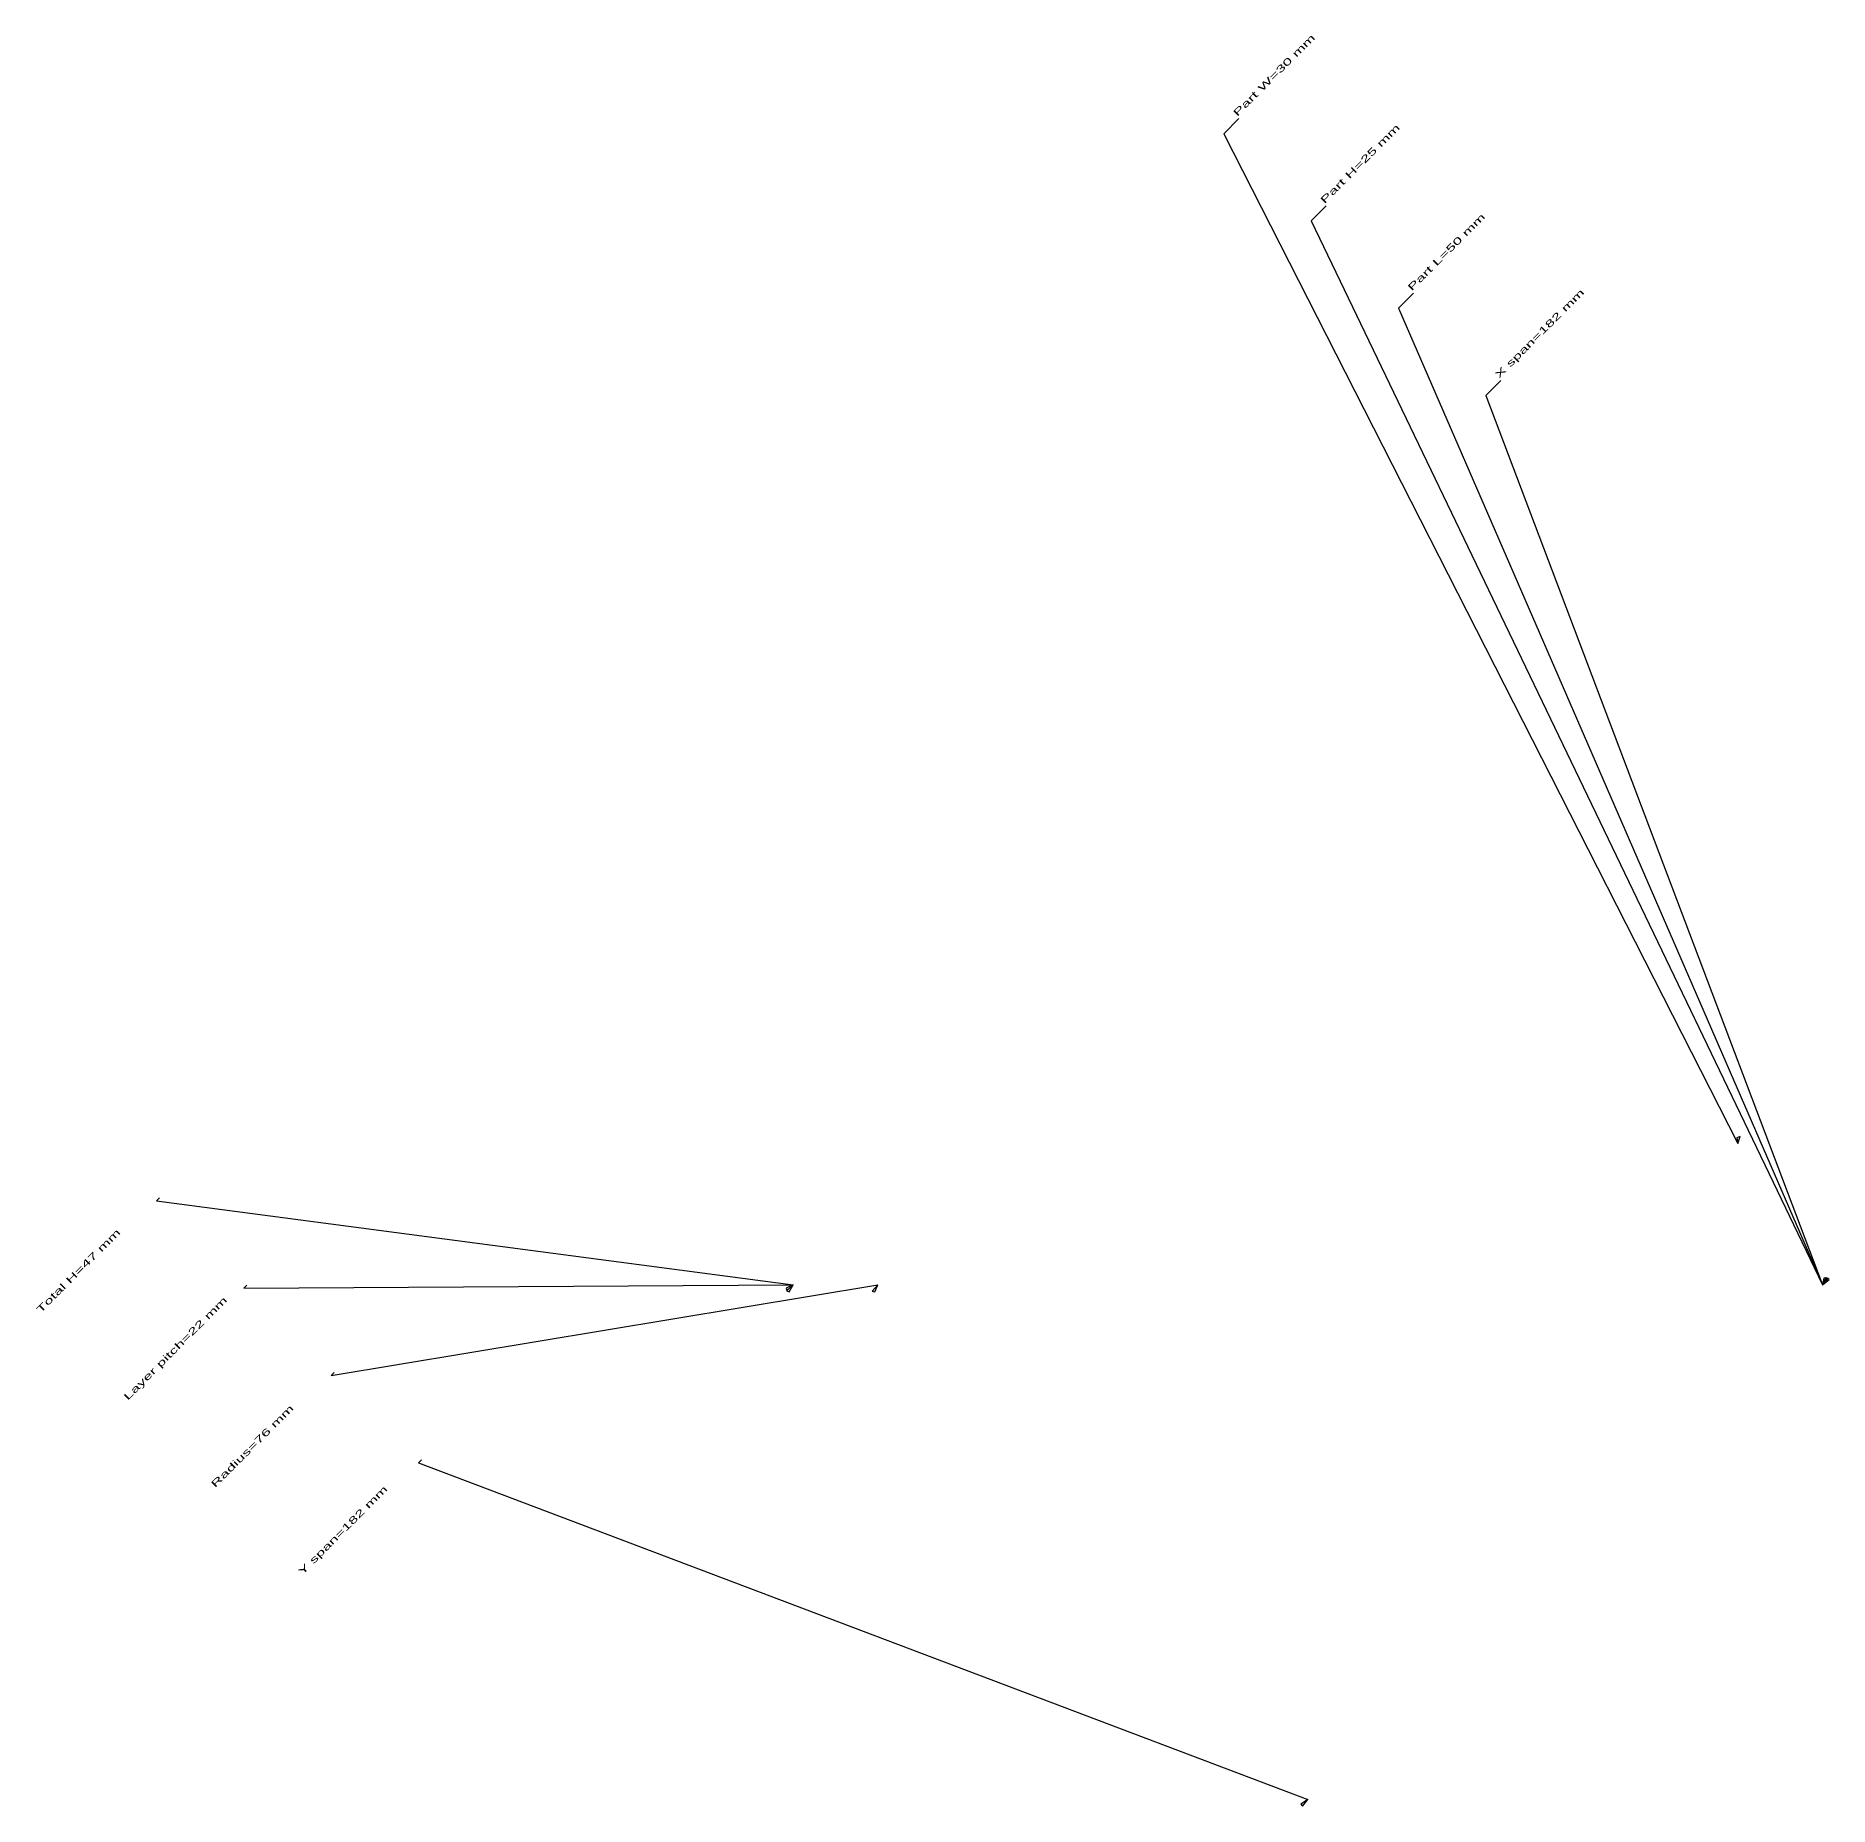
# Model space of a CAD drawing. Header units: millimetres. Extents: x 35 to 352, y -62 to 251.
import ezdxf

# ---------------------------------------------------------------- set-up
doc = ezdxf.new("R2010")
doc.units = ezdxf.units.MM
doc.layers.add('P3_SIZE_NOTES', color=4, linetype='Continuous')
doc.styles.get("Standard").update_dxf_attribs({"font": 'arial.ttf'})

msp = doc.modelspace()

# ---------------------------------------------------------------- linework, layer by layer
at = {"layer": 'P3_SIZE_NOTES', "color": 4}
for p, q in [((247.82, 236.22, -11.6), (245.14, 233.54, -11.6)), ((245.14, 233.54, -11.6), (336, 55, 22)), ((263.25, 220.78, -42.47), (260.58, 218.11, -42.47)), ((260.58, 218.11, -42.47), (351, 30, 34.5)), ((278.69, 205.34, -73.35), (276.02, 202.67, -73.35)), ((276.02, 202.67, -73.35), (351, 30, 22)), ((294.13, 189.9, -104.23), (291.46, 187.23, -104.23)), ((291.46, 187.23, -104.23), (351, 30)), ((56.97, 45.37, -11.6), (56.46, 44.86, -11.6)), ((56.46, 44.86, -11.6), (169, 30, 23.5)), ((71.89, 29.42, -42.47), (169, 30, 22)), ((72.41, 29.93, -42.47), (71.89, 29.42, -42.47)), ((87.33, 13.98, -73.35), (184, 30)), ((87.85, 14.49, -73.35), (87.33, 13.98, -73.35)), ((103.28, -0.94, -104.23), (102.77, -1.46, -104.23)), ((102.77, -1.46, -104.23), (260, -61))]:
    msp.add_line(p, q, dxfattribs=at)
for points in [[(336, 55, 22), (336.44, 56.22, 22.78), (335.85, 55.99, 23.14)], [(169, 30, 23.5), (167.76, 29.43, 24.17), (167.88, 28.98, 23.6)], [(169, 30, 22), (167.9, 28.96, 22.07), (168.29, 28.77, 21.48)], [(184, 30), (182.98, 28.88, -0.1), (183.43, 28.76, -0.67)], [(351, 30, 22), (352.02, 31.12, 22.1), (351.57, 31.24, 22.67)], [(351, 30, 34.5), (351.76, 31.23, 34.97), (351.21, 31.16, 35.45)], [(351, 30), (352.17, 30.93, -0.24), (351.85, 31.21, 0.36)], [(260, -61), (258.79, -61.85, 0.36), (259.07, -62.17, -0.24)]]:
    msp.add_3dface(points, dxfattribs=at)

# ---------------------------------------------------------------- texts
at = {"layer": 'P3_SIZE_NOTES', "color": 4, "extrusion": (0.57735, -0.57735, 0.57735)}
for s, p in [('Part W=30 mm', (342.26, -13.47)), ('Part H=25 mm', (342.26, -51.28)), ('Part L=50 mm', (342.26, -89.1)), ('X span=182 mm', (342.26, -126.92)), ('Total H=47 mm', (43.02, -13.47)), ('Layer pitch=22 mm', (43.02, -51.28)), ('Radius=76 mm', (43.02, -89.1)), ('Y span=182 mm', (43.02, -126.92))]:
    msp.add_text(s, height=2.1009, dxfattribs=at).set_placement(p)

doc.saveas('drawing.dxf')
